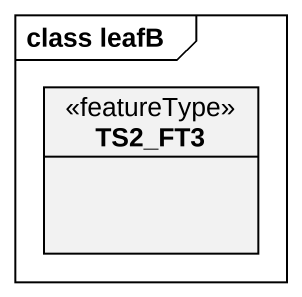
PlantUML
@startuml
mainframe class leafB
hide circle
hide empty members
class TS2_FT3 <<featureType>>
@enduml
